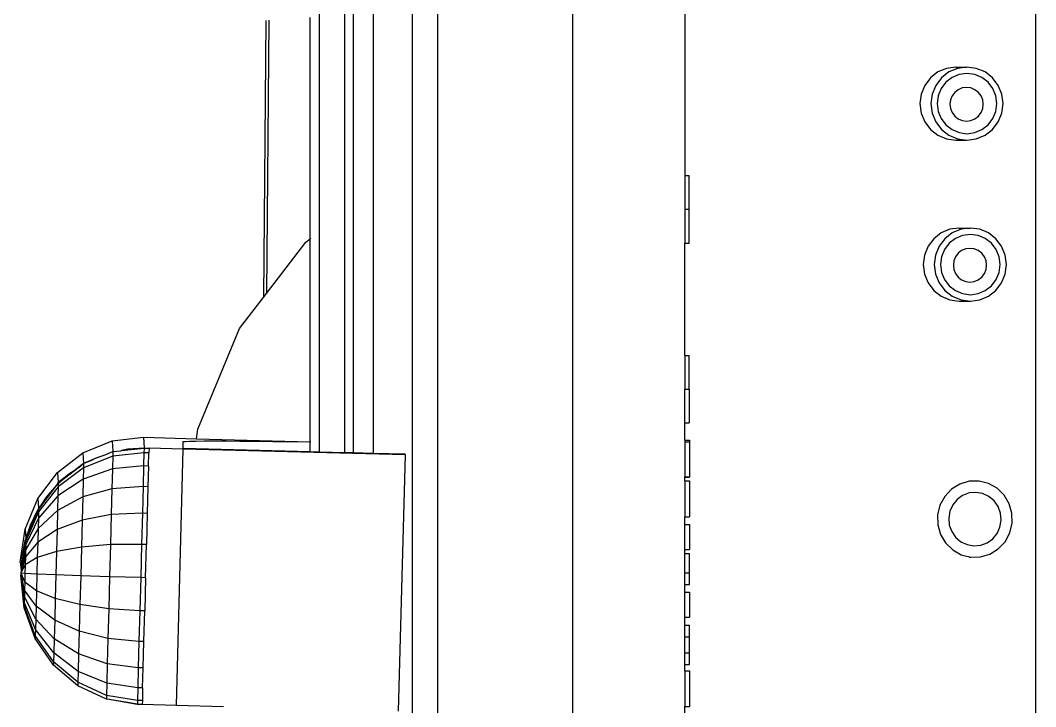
# Model space of a CAD drawing. Header units: millimetres. Extents: x 1380494 to 2061523, y -305664 to -174999.
# Drawn here: x 2013838.4 to 2014076.3, y -276446 to -276285.2 of the extents above; entities that cross this region are included whole.
import ezdxf

# ---------------------------------------------------------------- set-up
doc = ezdxf.new("R2010")
doc.units = ezdxf.units.MM
doc.header["$LTSCALE"] = 600
doc.header["$MEASUREMENT"] = 0
doc.layers.add('medical equipment', color=171, linetype='Continuous', lineweight=25)

msp = doc.modelspace()

# ---------------------------------------------------------------- linework, layer by layer
at = {"layer": 'medical equipment'}
for p, q in [((2014076.2979, -276637.2354), (2014076.2979, -276192.2024)), ((2013967.7268, -276205.7427), (2013967.7268, -276609.7352)), ((2013908.4625, -276386.2523), (2013908.4625, -276219.8121)), ((2013914.3999, -276386.4094), (2013914.3999, -276219.8121)), ((2013930.2274, -276598.9687), (2013930.2274, -276231.8552)), ((2013936.1194, -276231.8552), (2013936.1194, -276598.9687)), ((2013916.3921, -276239.0835), (2013916.3921, -276386.4621)), ((2013921.1068, -276386.5869), (2013921.1068, -276239.0835)), ((2013994.0664, -276249.8353), (2013994.0664, -276321.577)), ((2013895.9246, -276285.2461), (2013895.3245, -276350.1056)), ((2013896.6092, -276285.2173), (2013896.0172, -276349.2029)), ((2013906.3066, -276336.3718), (2013906.3066, -276284.6011)), ((2014053.3802, -276297.3311), (2014051.6301, -276298.6885)), ((2014055.4182, -276296.4778), (2014053.3802, -276297.3311)), ((2014055.9688, -276297.3311), (2014054.2188, -276298.6885)), ((2014057.6052, -276296.1867), (2014055.4182, -276296.4778)), ((2014058.0068, -276296.4778), (2014055.9688, -276297.3311)), ((2014058.3882, -276297.9164), (2014056.7055, -276298.6209)), ((2014057.6052, -276296.1867), (2014060.1938, -276296.1867)), ((2014060.1938, -276296.1867), (2014058.0068, -276296.4778)), ((2014060.1938, -276297.6761), (2014058.3882, -276297.9164)), ((2014062.3808, -276296.4778), (2014060.1938, -276296.1867)), ((2014061.9995, -276297.9164), (2014060.1938, -276297.6761)), ((2014063.6821, -276298.6209), (2014061.9995, -276297.9164)), ((2014064.4188, -276297.3311), (2014062.3808, -276296.4778)), ((2014066.1689, -276298.6885), (2014064.4188, -276297.3311)), ((2014050.2873, -276300.4575), (2014049.4431, -276302.5176)), ((2014051.6301, -276298.6885), (2014050.2873, -276300.4575)), ((2014052.8759, -276300.4575), (2014052.0318, -276302.5176)), ((2014054.2188, -276298.6885), (2014052.8759, -276300.4575)), ((2014055.2607, -276299.7416), (2014054.1519, -276301.2022)), ((2014056.7055, -276298.6209), (2014055.2607, -276299.7416)), ((2014065.127, -276299.7416), (2014063.6821, -276298.6209)), ((2014066.2357, -276301.2022), (2014065.127, -276299.7416)), ((2014067.5117, -276300.4575), (2014066.1689, -276298.6885)), ((2014068.3559, -276302.5176), (2014067.5117, -276300.4575)), ((2014049.4431, -276302.5176), (2014049.1552, -276304.7283)), ((2014052.0318, -276302.5176), (2014051.7439, -276304.7283)), ((2014053.455, -276302.9031), (2014053.2173, -276304.7283)), ((2014054.1519, -276301.2022), (2014053.455, -276302.9031)), ((2014056.7355, -276302.9142), (2014056.3463, -276303.864)), ((2014057.3546, -276302.0987), (2014056.7355, -276302.9142)), ((2014058.1614, -276301.4729), (2014057.3546, -276302.0987)), ((2014059.101, -276301.0795), (2014058.1614, -276301.4729)), ((2014060.1092, -276300.9453), (2014059.101, -276301.0795)), ((2014061.1175, -276301.0795), (2014060.1092, -276300.9453)), ((2014062.057, -276301.4729), (2014061.1175, -276301.0795)), ((2014062.8638, -276302.0987), (2014062.057, -276301.4729)), ((2014063.4829, -276302.9142), (2014062.8638, -276302.0987)), ((2014063.8721, -276303.864), (2014063.4829, -276302.9142)), ((2014066.9327, -276302.9031), (2014066.2357, -276301.2022)), ((2014067.1704, -276304.7283), (2014066.9327, -276302.9031)), ((2014068.6438, -276304.7283), (2014068.3559, -276302.5176)), ((2014049.1552, -276304.7283), (2014049.4431, -276306.9391)), ((2014051.7439, -276304.7283), (2014052.0318, -276306.9391)), ((2014053.2173, -276304.7283), (2014053.455, -276306.5536)), ((2014056.3463, -276303.864), (2014056.2136, -276304.8832)), ((2014056.2136, -276304.8832), (2014056.3463, -276305.9023)), ((2014064.0048, -276304.8832), (2014063.8721, -276303.864)), ((2014063.8721, -276305.9023), (2014064.0048, -276304.8832)), ((2014066.9327, -276306.5536), (2014067.1704, -276304.7283)), ((2014068.3559, -276306.9391), (2014068.6438, -276304.7283)), ((2014049.4431, -276306.9391), (2014050.2873, -276308.9991)), ((2014052.0318, -276306.9391), (2014052.8759, -276308.9991)), ((2014053.455, -276306.5536), (2014054.1519, -276308.2544)), ((2014056.3463, -276305.9023), (2014056.7355, -276306.8521)), ((2014056.7355, -276306.8521), (2014057.3546, -276307.6676)), ((2014057.3546, -276307.6676), (2014058.1614, -276308.2934)), ((2014062.057, -276308.2934), (2014062.8638, -276307.6676)), ((2014062.8638, -276307.6676), (2014063.4829, -276306.8521)), ((2014063.4829, -276306.8521), (2014063.8721, -276305.9023)), ((2014066.2357, -276308.2544), (2014066.9327, -276306.5536)), ((2014067.5117, -276308.9991), (2014068.3559, -276306.9391)), ((2014050.2873, -276308.9991), (2014051.6301, -276310.7682)), ((2014052.8759, -276308.9991), (2014054.2188, -276310.7682)), ((2014054.1519, -276308.2544), (2014055.2607, -276309.715)), ((2014055.2607, -276309.715), (2014056.7055, -276310.8357)), ((2014058.1614, -276308.2934), (2014059.101, -276308.6868)), ((2014059.101, -276308.6868), (2014060.1092, -276308.821)), ((2014060.1092, -276308.821), (2014061.1175, -276308.6868)), ((2014061.1175, -276308.6868), (2014062.057, -276308.2934)), ((2014063.6821, -276310.8357), (2014065.127, -276309.715)), ((2014065.127, -276309.715), (2014066.2357, -276308.2544)), ((2014066.1689, -276310.7682), (2014067.5117, -276308.9991)), ((2014051.6301, -276310.7682), (2014053.3802, -276312.1256)), ((2014053.3802, -276312.1256), (2014055.4182, -276312.9789)), ((2014054.2188, -276310.7682), (2014055.9688, -276312.1256)), ((2014055.9688, -276312.1256), (2014058.0068, -276312.9789)), ((2014056.7055, -276310.8357), (2014058.3882, -276311.5402)), ((2014058.3882, -276311.5402), (2014060.1938, -276311.7805)), ((2014060.1938, -276311.7805), (2014061.9995, -276311.5402)), ((2014061.9995, -276311.5402), (2014063.6821, -276310.8357)), ((2014062.3808, -276312.9789), (2014064.4188, -276312.1256)), ((2014064.4188, -276312.1256), (2014066.1689, -276310.7682)), ((2014055.4182, -276312.9789), (2014057.6052, -276313.2699)), ((2014057.6052, -276313.2699), (2014060.1938, -276313.2699)), ((2014058.0068, -276312.9789), (2014060.1938, -276313.2699)), ((2014060.1938, -276313.2699), (2014062.3808, -276312.9789)), ((2013994.0664, -276321.577), (2013995.12, -276321.577)), ((2013994.0664, -276321.577), (2013994.0664, -276329.4788)), ((2013995.12, -276329.4788), (2013995.12, -276321.577)), ((2013994.0664, -276329.4788), (2013995.12, -276329.4788)), ((2013994.0664, -276329.4788), (2013994.0664, -276337.3807)), ((2013995.12, -276337.3807), (2013995.12, -276329.4788)), ((2014058.3941, -276333.8867), (2014056.2071, -276334.1778)), ((2014058.3941, -276333.8867), (2014060.9827, -276333.8867)), ((2014060.9827, -276333.8867), (2014058.7957, -276334.1778)), ((2014063.1698, -276334.1778), (2014060.9827, -276333.8867)), ((2013906.3066, -276336.3718), (2013906.4487, -276336.2627)), ((2014054.1691, -276335.0311), (2014052.4191, -276336.3885)), ((2014056.2071, -276334.1778), (2014054.1691, -276335.0311)), ((2014056.7578, -276335.0311), (2014055.0077, -276336.3885)), ((2014058.7957, -276334.1778), (2014056.7578, -276335.0311)), ((2014059.1771, -276335.6164), (2014057.4945, -276336.3209)), ((2014060.9827, -276335.3761), (2014059.1771, -276335.6164)), ((2014062.7884, -276335.6164), (2014060.9827, -276335.3761)), ((2014064.471, -276336.3209), (2014062.7884, -276335.6164)), ((2014065.2077, -276335.0311), (2014063.1698, -276334.1778)), ((2014066.9578, -276336.3885), (2014065.2077, -276335.0311)), ((2013896.0172, -276349.2029), (2013905.2275, -276337.1998)), ((2013905.2275, -276337.1998), (2013906.3066, -276336.3718)), ((2013906.3066, -276383.9073), (2013906.3066, -276336.3718)), ((2013994.0664, -276337.3807), (2013995.12, -276337.3807)), ((2013994.0664, -276363.7202), (2013994.0664, -276337.3807)), ((2014051.0762, -276338.1575), (2014050.232, -276340.2176)), ((2014052.4191, -276336.3885), (2014051.0762, -276338.1575)), ((2014053.6648, -276338.1575), (2014052.8207, -276340.2176)), ((2014055.0077, -276336.3885), (2014053.6648, -276338.1575)), ((2014056.0496, -276337.4416), (2014054.9409, -276338.9022)), ((2014057.4945, -276336.3209), (2014056.0496, -276337.4416)), ((2014060.8981, -276338.6453), (2014059.8899, -276338.7795)), ((2014061.9064, -276338.7795), (2014060.8981, -276338.6453)), ((2014065.9159, -276337.4416), (2014064.471, -276336.3209)), ((2014067.0246, -276338.9022), (2014065.9159, -276337.4416)), ((2014068.3006, -276338.1575), (2014066.9578, -276336.3885)), ((2014069.1448, -276340.2176), (2014068.3006, -276338.1575)), ((2014050.232, -276340.2176), (2014049.9441, -276342.4283)), ((2014052.8207, -276340.2176), (2014052.5328, -276342.4283)), ((2014054.2439, -276340.6031), (2014054.0062, -276342.4283)), ((2014054.9409, -276338.9022), (2014054.2439, -276340.6031)), ((2014057.5244, -276340.6142), (2014057.1352, -276341.564)), ((2014058.1435, -276339.7987), (2014057.5244, -276340.6142)), ((2014058.9503, -276339.1729), (2014058.1435, -276339.7987)), ((2014059.8899, -276338.7795), (2014058.9503, -276339.1729)), ((2014062.8459, -276339.1729), (2014061.9064, -276338.7795)), ((2014063.6528, -276339.7987), (2014062.8459, -276339.1729)), ((2014064.2718, -276340.6142), (2014063.6528, -276339.7987)), ((2014064.661, -276341.564), (2014064.2718, -276340.6142)), ((2014067.7216, -276340.6031), (2014067.0246, -276338.9022)), ((2014067.9593, -276342.4283), (2014067.7216, -276340.6031)), ((2014069.4327, -276342.4283), (2014069.1448, -276340.2176)), ((2014049.9441, -276342.4283), (2014050.232, -276344.639)), ((2014052.5328, -276342.4283), (2014052.8207, -276344.639)), ((2014054.0062, -276342.4283), (2014054.2439, -276344.2536)), ((2014057.1352, -276341.564), (2014057.0025, -276342.5832)), ((2014057.0025, -276342.5832), (2014057.1352, -276343.6023)), ((2014064.7938, -276342.5832), (2014064.661, -276341.564)), ((2014064.661, -276343.6023), (2014064.7938, -276342.5832)), ((2014067.7216, -276344.2536), (2014067.9593, -276342.4283)), ((2014069.1448, -276344.639), (2014069.4327, -276342.4283)), ((2014050.232, -276344.639), (2014051.0762, -276346.6991)), ((2014052.8207, -276344.639), (2014053.6648, -276346.6991)), ((2014054.2439, -276344.2536), (2014054.9409, -276345.9544)), ((2014057.1352, -276343.6023), (2014057.5244, -276344.5521)), ((2014057.5244, -276344.5521), (2014058.1435, -276345.3676)), ((2014058.1435, -276345.3676), (2014058.9503, -276345.9934)), ((2014062.8459, -276345.9934), (2014063.6528, -276345.3676)), ((2014063.6528, -276345.3676), (2014064.2718, -276344.5521)), ((2014064.2718, -276344.5521), (2014064.661, -276343.6023)), ((2014067.0246, -276345.9544), (2014067.7216, -276344.2536)), ((2014068.3006, -276346.6991), (2014069.1448, -276344.639)), ((2014051.0762, -276346.6991), (2014052.4191, -276348.4681)), ((2014053.6648, -276346.6991), (2014055.0077, -276348.4681)), ((2014054.9409, -276345.9544), (2014056.0496, -276347.415)), ((2014056.0496, -276347.415), (2014057.4945, -276348.5357)), ((2014058.9503, -276345.9934), (2014059.8899, -276346.3868)), ((2014059.8899, -276346.3868), (2014060.8981, -276346.521)), ((2014060.8981, -276346.521), (2014061.9064, -276346.3868)), ((2014061.9064, -276346.3868), (2014062.8459, -276345.9934)), ((2014064.471, -276348.5357), (2014065.9159, -276347.415)), ((2014065.9159, -276347.415), (2014067.0246, -276345.9544)), ((2014066.9578, -276348.4681), (2014068.3006, -276346.6991)), ((2013889.7082, -276357.4249), (2013896.0172, -276349.2029)), ((2014052.4191, -276348.4681), (2014054.1691, -276349.8256)), ((2014054.1691, -276349.8256), (2014056.2071, -276350.6789)), ((2014055.0077, -276348.4681), (2014056.7578, -276349.8256)), ((2014056.7578, -276349.8256), (2014058.7957, -276350.6789)), ((2014057.4945, -276348.5357), (2014059.1771, -276349.2402)), ((2014059.1771, -276349.2402), (2014060.9827, -276349.4805)), ((2014060.9827, -276349.4805), (2014062.7884, -276349.2402)), ((2014062.7884, -276349.2402), (2014064.471, -276348.5357)), ((2014063.1698, -276350.6789), (2014065.2077, -276349.8256)), ((2014065.2077, -276349.8256), (2014066.9578, -276348.4681)), ((2014056.2071, -276350.6789), (2014058.3941, -276350.9699)), ((2014058.3941, -276350.9699), (2014060.9827, -276350.9699)), ((2014058.7957, -276350.6789), (2014060.9827, -276350.9699)), ((2014060.9827, -276350.9699), (2014063.1698, -276350.6789)), ((2013879.9524, -276380.9775), (2013889.7082, -276357.4249)), ((2013994.0664, -276363.7202), (2013995.12, -276363.7202)), ((2013994.0664, -276363.7202), (2013994.0664, -276371.6221)), ((2013995.12, -276371.6221), (2013995.12, -276363.7202)), ((2013994.0664, -276371.6221), (2013995.12, -276371.6221)), ((2013994.0664, -276379.524), (2013994.0664, -276371.6221)), ((2013995.12, -276371.6221), (2013995.12, -276379.524)), ((2013879.6595, -276383.2024), (2013879.9524, -276380.9775)), ((2013994.0664, -276379.524), (2013995.12, -276379.524)), ((2013994.0664, -276383.5161), (2013994.0664, -276379.524)), ((2013853.0316, -276386.5221), (2013859.8905, -276383.7029)), ((2013859.8905, -276383.7029), (2013867.2, -276382.8728)), ((2013859.8905, -276383.7029), (2013860.0545, -276386.2331)), ((2013867.2, -276382.8728), (2013867.364, -276385.403)), ((2013867.2, -276382.8728), (2013879.6595, -276383.2024)), ((2013876.5162, -276383.9024), (2013877.0363, -276383.8421)), ((2013877.0363, -276383.8421), (2013878.0279, -276383.7947)), ((2013878.0279, -276383.7947), (2013879.4867, -276383.7606)), ((2013879.4867, -276383.7606), (2013881.4059, -276383.7399)), ((2013879.6595, -276383.2024), (2013906.3066, -276383.9073)), ((2013881.4059, -276383.7399), (2013883.7769, -276383.7326)), ((2013883.7769, -276383.7326), (2013886.5888, -276383.7389)), ((2013886.5888, -276383.7389), (2013889.8289, -276383.7587)), ((2013889.8289, -276383.7587), (2013893.4825, -276383.7918)), ((2013893.4825, -276383.7918), (2013897.5329, -276383.8382)), ((2013897.5329, -276383.8382), (2013901.9617, -276383.8977)), ((2013994.0664, -276383.5161), (2013995.1964, -276383.5161)), ((2013994.0664, -276383.5161), (2013994.0664, -276383.9487)), ((2013995.1964, -276383.5161), (2013995.1964, -276383.9487)), ((2013857.8853, -276387.1247), (2013860.0545, -276386.2331)), ((2013860.0545, -276386.2331), (2013860.0264, -276387.296)), ((2013860.0545, -276386.2331), (2013861.8722, -276386.0267)), ((2013862.0329, -276385.9936), (2013861.8722, -276386.0267)), ((2013862.0329, -276385.9936), (2013867.364, -276385.403)), ((2013863.5716, -276385.6768), (2013862.0329, -276385.9936)), ((2013867.364, -276385.403), (2013863.5716, -276385.6768)), ((2013867.364, -276385.403), (2013867.3349, -276386.5045)), ((2013867.364, -276385.403), (2013868.5103, -276385.4524)), ((2013868.5103, -276385.4524), (2013868.4811, -276386.5542)), ((2013876.5162, -276385.6451), (2013868.5103, -276385.4524)), ((2013874.9276, -276445.6769), (2013876.5162, -276385.6451)), ((2013876.5162, -276385.407), (2013876.5162, -276383.9024)), ((2013876.5162, -276385.6451), (2013876.5162, -276385.407)), ((2013876.5162, -276385.407), (2013906.3066, -276386.1953)), ((2013928.523, -276387.0212), (2013876.5162, -276385.6451)), ((2013901.9617, -276383.8977), (2013906.3066, -276383.9632)), ((2013906.3066, -276383.9073), (2013906.4487, -276383.911)), ((2013906.3066, -276383.9632), (2013906.3066, -276383.9073)), ((2013906.3066, -276386.1953), (2013906.3066, -276383.9632)), ((2013906.3066, -276383.9632), (2013906.4487, -276383.9653)), ((2013906.3066, -276386.1953), (2013908.4625, -276386.2523)), ((2013908.4625, -276386.2523), (2013914.3999, -276386.4094)), ((2013994.0664, -276383.9487), (2013995.1964, -276383.9487)), ((2013994.0664, -276383.9487), (2013994.0664, -276392.1521)), ((2013995.1964, -276383.9487), (2013995.1964, -276392.1521)), ((2013847.0906, -276391.1382), (2013853.0316, -276386.5221)), ((2013853.0316, -276386.5221), (2013853.191, -276388.9809)), ((2013860.0264, -276387.296), (2013853.1704, -276390.0039)), ((2013855.7174, -276387.9605), (2013853.191, -276388.9809)), ((2013853.1956, -276389.0523), (2013855.1087, -276388.266)), ((2013855.1547, -276388.2429), (2013855.1087, -276388.266)), ((2013855.7174, -276387.9605), (2013855.1547, -276388.2429)), ((2013857.2089, -276387.3595), (2013855.7174, -276387.9605)), ((2013856.2553, -276387.6905), (2013855.7174, -276387.9605)), ((2013857.2089, -276387.3595), (2013856.2553, -276387.6905)), ((2013857.8853, -276387.1247), (2013857.2089, -276387.3595)), ((2013860.0264, -276387.296), (2013859.9478, -276390.2666)), ((2013867.3349, -276386.5045), (2013860.0264, -276387.296)), ((2013867.3349, -276386.5045), (2013867.2535, -276389.5798)), ((2013868.4811, -276386.5542), (2013867.3349, -276386.5045)), ((2013868.3998, -276389.6274), (2013868.4811, -276386.5542)), ((2013914.3999, -276386.4094), (2013916.3921, -276386.4621)), ((2013916.3921, -276386.4621), (2013921.1068, -276386.5869)), ((2013921.1068, -276386.5869), (2013928.523, -276386.7831)), ((2013928.523, -276387.0212), (2013926.9344, -276447.0512)), ((2013928.523, -276387.0212), (2013928.523, -276386.7831)), ((2013853.1704, -276390.0039), (2013847.2341, -276394.4437)), ((2013852.0383, -276389.9515), (2013847.6798, -276393.3381)), ((2013850.943, -276390.6947), (2013849.7106, -276391.5309)), ((2013853.191, -276388.9809), (2013850.943, -276390.6947)), ((2013852.0383, -276389.9515), (2013850.943, -276390.6947)), ((2013852.0383, -276389.9515), (2013853.1956, -276389.0523)), ((2013853.1704, -276390.0039), (2013853.0999, -276392.6674)), ((2013859.9478, -276390.2666), (2013853.0999, -276392.6674)), ((2013853.1956, -276389.0523), (2013853.1704, -276390.0039)), ((2013853.191, -276388.9809), (2013853.1956, -276389.0523)), ((2013859.9478, -276390.2666), (2013859.8242, -276394.9381)), ((2013867.2535, -276389.5798), (2013859.9478, -276390.2666)), ((2013867.2535, -276389.5798), (2013867.1255, -276394.4159)), ((2013868.3998, -276389.6274), (2013867.2535, -276389.5798)), ((2013868.3998, -276389.6274), (2013868.2719, -276394.4602)), ((2013842.4724, -276397.2367), (2013847.0906, -276391.1382)), ((2013847.0906, -276391.1382), (2013847.259, -276393.5034)), ((2013853.0999, -276392.6674), (2013847.1765, -276396.6186)), ((2013847.2546, -276393.6684), (2013847.6798, -276393.3381)), ((2013848.8999, -276392.2523), (2013847.259, -276393.5034)), ((2013848.8999, -276392.2523), (2013847.6798, -276393.3381)), ((2013849.7106, -276391.5309), (2013848.8999, -276392.2523)), ((2013853.0999, -276392.6674), (2013852.9891, -276396.8559)), ((2013994.0664, -276392.1521), (2013995.1964, -276392.1521)), ((2013994.0664, -276392.2181), (2013994.0664, -276392.1521)), ((2013994.0664, -276392.2181), (2013995.1964, -276392.2181)), ((2013994.0664, -276393.0905), (2013994.0664, -276392.2181)), ((2013994.0664, -276393.0905), (2013995.1964, -276393.0905)), ((2013994.0664, -276393.0905), (2013994.0664, -276401.4919)), ((2013995.1964, -276392.1521), (2013995.1964, -276392.2181)), ((2013995.1964, -276393.0905), (2013995.1964, -276401.4919)), ((2014060.7213, -276393.1828), (2014058.5199, -276393.8342)), ((2014062.5463, -276393.1345), (2014060.7213, -276393.1828)), ((2014062.5816, -276393.1436), (2014062.5463, -276393.1345)), ((2014063.0131, -276393.1345), (2014062.5816, -276393.1436)), ((2014065.239, -276393.6928), (2014063.0131, -276393.1345)), ((2013847.2341, -276394.4437), (2013842.622, -276400.3128)), ((2013842.6364, -276399.7669), (2013847.1432, -276393.8156)), ((2013846.8702, -276394.0585), (2013844.3844, -276396.9356)), ((2013847.259, -276393.5034), (2013846.8702, -276394.0585)), ((2013847.1432, -276393.8156), (2013846.8702, -276394.0585)), ((2013847.1432, -276393.8156), (2013847.2546, -276393.6684)), ((2013847.2341, -276394.4437), (2013847.1765, -276396.6186)), ((2013847.2546, -276393.6684), (2013847.2341, -276394.4437)), ((2013847.259, -276393.5034), (2013847.2546, -276393.6684)), ((2013859.8242, -276394.9381), (2013852.9891, -276396.8559)), ((2013859.8242, -276394.9381), (2013859.664, -276400.9921)), ((2013867.1255, -276394.4159), (2013859.8242, -276394.9381)), ((2013867.1255, -276394.4159), (2013866.9597, -276400.6832)), ((2013868.2719, -276394.4602), (2013867.1255, -276394.4159)), ((2013868.2719, -276394.4602), (2013868.1062, -276400.7234)), ((2014056.5589, -276395.0446), (2014054.9718, -276396.7313)), ((2014058.5199, -276393.8342), (2014056.5589, -276395.0446)), ((2014062.2818, -276395.7711), (2014060.6841, -276395.9225)), ((2014063.8635, -276396.0466), (2014062.2818, -276395.7711)), ((2014067.2473, -276394.8196), (2014065.239, -276393.6928)), ((2014068.9013, -276396.4381), (2014067.2473, -276394.8196)), ((2013839.4918, -276404.402), (2013842.4724, -276397.2367)), ((2013842.4724, -276397.2367), (2013842.6439, -276399.4869)), ((2013847.1765, -276396.6186), (2013842.5813, -276401.851)), ((2013844.3844, -276396.9356), (2013843.0729, -276398.9306)), ((2013847.1765, -276396.6186), (2013847.086, -276400.0388)), ((2013852.9891, -276396.8559), (2013847.086, -276400.0388)), ((2013852.9891, -276396.8559), (2013852.8454, -276402.2841)), ((2014054.9718, -276396.7313), (2014053.8669, -276398.7794)), ((2014057.8699, -276397.4362), (2014056.8452, -276398.6954)), ((2014059.1793, -276396.4905), (2014057.8699, -276397.4362)), ((2014060.6841, -276395.9225), (2014059.1793, -276396.4905)), ((2014065.3213, -276396.7301), (2014063.8635, -276396.0466)), ((2014066.556, -276397.7751), (2014065.3213, -276396.7301)), ((2014067.4834, -276399.1105), (2014066.556, -276397.7751)), ((2014070.0881, -276398.438), (2014068.9013, -276396.4381)), ((2013842.622, -276400.3128), (2013839.6485, -276407.2113)), ((2013839.6558, -276406.9322), (2013842.6364, -276399.7669)), ((2013842.2958, -276400.1127), (2013840.6403, -276403.5355)), ((2013842.6263, -276399.61), (2013842.2958, -276400.1127)), ((2013847.086, -276400.0388), (2013842.5173, -276404.2697)), ((2013842.622, -276400.3128), (2013842.5813, -276401.851)), ((2013842.6439, -276399.4869), (2013842.6217, -276399.5392)), ((2013842.6217, -276399.5392), (2013842.6412, -276399.5873)), ((2013842.6217, -276399.5392), (2013842.6263, -276399.61)), ((2013842.6364, -276399.7669), (2013842.622, -276400.3128)), ((2013842.6412, -276399.5873), (2013842.6263, -276399.61)), ((2013843.0729, -276398.9306), (2013842.6439, -276399.4869)), ((2013847.086, -276400.0388), (2013846.9687, -276404.4712)), ((2014053.8669, -276398.7794), (2014053.3194, -276401.0493)), ((2014056.1749, -276400.1821), (2014055.9048, -276401.7951)), ((2014056.8452, -276398.6954), (2014056.1749, -276400.1821)), ((2014068.0404, -276400.6451), (2014067.4834, -276399.1105)), ((2014070.7269, -276400.683), (2014070.0881, -276398.438)), ((2013842.5813, -276401.851), (2013839.6274, -276408.0078)), ((2013842.5813, -276401.851), (2013842.5173, -276404.2697)), ((2013852.8454, -276402.2841), (2013846.9687, -276404.4712)), ((2013852.8454, -276402.2841), (2013852.6788, -276408.5819)), ((2013859.664, -276400.9921), (2013852.8454, -276402.2841)), ((2013859.664, -276400.9921), (2013859.4781, -276408.016)), ((2013866.9597, -276400.6832), (2013859.664, -276400.9921)), ((2013866.9597, -276400.6832), (2013866.7673, -276407.9547)), ((2013868.1062, -276400.7234), (2013866.9597, -276400.6832)), ((2013868.1062, -276400.7234), (2013867.9139, -276407.99)), ((2013994.0664, -276403.31), (2013994.0664, -276401.4919)), ((2013994.0664, -276401.4919), (2013995.1964, -276401.4919)), ((2014053.3194, -276401.0493), (2014053.3667, -276403.3865)), ((2014055.9048, -276401.7951), (2014056.0533, -276403.4244)), ((2014067.9187, -276403.8874), (2014068.1888, -276402.2744)), ((2014068.1888, -276402.2744), (2014068.0404, -276400.6451)), ((2014070.7742, -276403.0202), (2014070.7269, -276400.683)), ((2013838.3519, -276412.1458), (2013839.4918, -276404.402)), ((2013839.4918, -276404.402), (2013839.633, -276406.5804)), ((2013842.5173, -276404.2697), (2013839.5942, -276409.2604)), ((2013840.6403, -276403.5355), (2013839.633, -276406.5804)), ((2013842.5173, -276404.2697), (2013842.4343, -276407.4044)), ((2013846.9687, -276404.4712), (2013842.4343, -276407.4044)), ((2013846.9687, -276404.4712), (2013846.8327, -276409.6137)), ((2013994.0664, -276409.1896), (2013994.0664, -276403.31)), ((2013994.0664, -276403.31), (2013995.1964, -276403.31)), ((2013995.1964, -276403.31), (2013995.1964, -276409.1896)), ((2014053.3667, -276403.3865), (2014054.0055, -276405.6315)), ((2014056.0533, -276403.4244), (2014056.6102, -276404.959)), ((2014056.6102, -276404.959), (2014057.5376, -276406.2944)), ((2014067.2485, -276405.3741), (2014067.9187, -276403.8874)), ((2014069.1218, -276407.3383), (2014070.2267, -276405.2901)), ((2014070.2267, -276405.2901), (2014070.7742, -276403.0202)), ((2013839.6485, -276407.2113), (2013838.5587, -276413.9317)), ((2013839.4462, -276407.1453), (2013838.734, -276410.8801)), ((2013839.633, -276406.5804), (2013839.4462, -276407.1453)), ((2013842.4343, -276407.4044), (2013839.5513, -276410.8837)), ((2013839.6485, -276407.2113), (2013839.6274, -276408.0078)), ((2013839.6558, -276406.9322), (2013839.6485, -276407.2113)), ((2013842.4343, -276407.4044), (2013842.3381, -276411.0412)), ((2014054.0055, -276405.6315), (2014055.1924, -276407.6314)), ((2014055.1924, -276407.6314), (2014056.8463, -276409.2499)), ((2014057.5376, -276406.2944), (2014058.7723, -276407.3394)), ((2014058.7723, -276407.3394), (2014060.2302, -276408.0229)), ((2014063.4095, -276408.147), (2014064.9143, -276407.579)), ((2014064.9143, -276407.579), (2014066.2237, -276406.6333)), ((2014066.2237, -276406.6333), (2014067.2485, -276405.3741)), ((2014067.5347, -276409.0249), (2014069.1218, -276407.3383)), ((2013839.5942, -276409.2604), (2013838.5437, -276414.4873)), ((2013839.6274, -276408.0078), (2013838.5587, -276413.9317)), ((2013839.5942, -276409.2604), (2013839.5513, -276410.8837)), ((2013839.6274, -276408.0078), (2013839.5942, -276409.2604)), ((2013846.8327, -276409.6137), (2013842.3381, -276411.0412)), ((2013846.8327, -276409.6137), (2013846.6871, -276415.1159)), ((2013852.6788, -276408.5819), (2013846.8327, -276409.6137)), ((2013852.6788, -276408.5819), (2013852.5005, -276415.3202)), ((2013859.4781, -276408.016), (2013852.6788, -276408.5819)), ((2013859.4781, -276408.016), (2013859.2792, -276415.5312)), ((2013866.7673, -276407.9547), (2013859.4781, -276408.016)), ((2013866.7673, -276407.9547), (2013866.5614, -276415.7347)), ((2013867.9139, -276407.99), (2013866.7673, -276407.9547)), ((2013867.7082, -276415.7649), (2013867.9139, -276407.99)), ((2013994.0664, -276410.0546), (2013994.0664, -276409.1896)), ((2013994.0664, -276409.1896), (2013995.1964, -276409.1896)), ((2014056.8463, -276409.2499), (2014058.8547, -276410.3767)), ((2014060.2302, -276408.0229), (2014061.8118, -276408.2984)), ((2014061.8118, -276408.2984), (2014063.4095, -276408.147)), ((2014065.5737, -276410.2353), (2014067.5347, -276409.0249)), ((2013838.3519, -276412.1458), (2013838.5587, -276413.9317)), ((2013839.5513, -276410.8837), (2013838.5437, -276414.4873)), ((2013838.734, -276410.8801), (2013838.5587, -276413.9317)), ((2013839.5513, -276410.8837), (2013839.5014, -276412.7671)), ((2013842.3381, -276411.0412), (2013839.5014, -276412.7671)), ((2013842.3381, -276411.0412), (2013842.2351, -276414.9325)), ((2013994.0664, -276414.5999), (2013994.0664, -276410.0546)), ((2013994.0664, -276410.0546), (2013995.1964, -276410.0546)), ((2013995.1964, -276414.5999), (2013995.1964, -276410.0546)), ((2014058.8547, -276410.3767), (2014061.0805, -276410.935)), ((2014060.6825, -276410.935), (2014061.0805, -276410.935)), ((2014061.0805, -276410.935), (2014063.3723, -276410.8867)), ((2014063.3723, -276410.8867), (2014065.5737, -276410.2353)), ((2013838.519, -276414.6701), (2013838.5211, -276414.6407)), ((2013839.4481, -276414.7822), (2013838.519, -276414.6701)), ((2013839.3949, -276416.7918), (2013838.519, -276414.6701)), ((2013838.5458, -276414.8796), (2013838.519, -276414.6701)), ((2013838.5211, -276414.6407), (2013838.5301, -276414.585)), ((2013838.5301, -276414.585), (2013838.5437, -276414.4873)), ((2013838.5587, -276413.9317), (2013838.5306, -276414.1192)), ((2013838.5306, -276414.1192), (2013838.5417, -276414.2272)), ((2013838.5417, -276414.2272), (2013838.5437, -276414.4873)), ((2013839.5014, -276412.7671), (2013838.5437, -276414.4873)), ((2013839.4481, -276414.7822), (2013839.3949, -276416.7918)), ((2013839.5014, -276412.7671), (2013839.4481, -276414.7822)), ((2013842.2351, -276414.9325), (2013839.4481, -276414.7822)), ((2013994.0664, -276417.3417), (2013994.0664, -276414.5999)), ((2013994.0664, -276414.5999), (2013995.1964, -276414.5999)), ((2013995.1964, -276417.3417), (2013995.1964, -276414.5999)), ((2013838.5401, -276414.916), (2013838.5033, -276415.1524)), ((2013839.2353, -276422.8237), (2013838.5033, -276415.1524)), ((2013838.5401, -276414.916), (2013838.5458, -276414.8796)), ((2013839.3455, -276418.6587), (2013838.5401, -276414.916)), ((2013839.3033, -276420.256), (2013838.5401, -276414.916)), ((2013839.271, -276421.4746), (2013838.5401, -276414.916)), ((2013839.251, -276422.2315), (2013838.5401, -276414.916)), ((2013839.3949, -276416.7918), (2013839.3455, -276418.6587)), ((2013842.1324, -276418.8129), (2013839.3949, -276416.7918)), ((2013842.2351, -276414.9325), (2013842.1324, -276418.8129)), ((2013846.6871, -276415.1159), (2013842.2351, -276414.9325)), ((2013846.6871, -276415.1159), (2013846.5419, -276420.6029)), ((2013852.5005, -276415.3202), (2013846.6871, -276415.1159)), ((2013852.5005, -276415.3202), (2013852.3227, -276422.0398)), ((2013859.2792, -276415.5312), (2013852.5005, -276415.3202)), ((2013859.2792, -276415.5312), (2013859.0809, -276423.0256)), ((2013866.5614, -276415.7347), (2013859.2792, -276415.5312)), ((2013866.5614, -276415.7347), (2013866.3561, -276423.4932)), ((2013867.7082, -276415.7649), (2013866.5614, -276415.7347)), ((2013867.7082, -276415.7649), (2013867.503, -276423.5181)), ((2013839.3455, -276418.6587), (2013839.3033, -276420.256)), ((2013842.037, -276422.4181), (2013839.3455, -276418.6587)), ((2013842.1324, -276418.8129), (2013842.037, -276422.4181)), ((2013846.5419, -276420.6029), (2013842.1324, -276418.8129)), ((2013994.0664, -276419.1598), (2013994.0664, -276417.3417)), ((2013994.0664, -276417.3417), (2013995.1964, -276417.3417)), ((2013994.0664, -276425.0393), (2013994.0664, -276419.1598)), ((2013994.0664, -276419.1598), (2013995.1964, -276419.1598)), ((2013995.1964, -276419.1598), (2013995.1964, -276425.0393)), ((2013839.271, -276421.4746), (2013839.251, -276422.2315)), ((2013839.3033, -276420.256), (2013839.271, -276421.4746)), ((2013841.8932, -276427.8555), (2013839.271, -276421.4746)), ((2013841.9554, -276425.5023), (2013839.3033, -276420.256)), ((2013846.5419, -276420.6029), (2013846.407, -276425.7006)), ((2013852.3227, -276422.0398), (2013846.5419, -276420.6029)), ((2013839.251, -276422.2315), (2013839.2353, -276422.8237)), ((2013841.8358, -276430.0227), (2013839.2353, -276422.8237)), ((2013841.8545, -276429.3171), (2013839.251, -276422.2315)), ((2013842.037, -276422.4181), (2013841.9554, -276425.5023)), ((2013846.407, -276425.7006), (2013842.037, -276422.4181)), ((2013852.3227, -276422.0398), (2013852.1575, -276428.2827)), ((2013859.0809, -276423.0256), (2013852.3227, -276422.0398)), ((2013859.0809, -276423.0256), (2013858.8967, -276429.9884)), ((2013866.3561, -276423.4932), (2013859.0809, -276423.0256)), ((2013866.3561, -276423.4932), (2013866.1653, -276430.7013)), ((2013867.503, -276423.5181), (2013866.3561, -276423.4932)), ((2013867.3124, -276430.7215), (2013867.503, -276423.5181)), ((2013841.9554, -276425.5023), (2013841.8932, -276427.8555)), ((2013846.2916, -276430.0618), (2013841.9554, -276425.5023)), ((2013846.407, -276425.7006), (2013846.2916, -276430.0618)), ((2013852.1575, -276428.2827), (2013846.407, -276425.7006)), ((2013994.0664, -276426.8574), (2013994.0664, -276425.0393)), ((2013994.0664, -276425.0393), (2013995.1964, -276425.0393)), ((2013841.8932, -276427.8555), (2013841.8545, -276429.3171)), ((2013846.2035, -276433.3891), (2013841.8932, -276427.8555)), ((2013852.1575, -276428.2827), (2013852.0161, -276433.6236)), ((2013858.8967, -276429.9884), (2013852.1575, -276428.2827)), ((2013994.0664, -276429.5993), (2013994.0664, -276426.8574)), ((2013994.0664, -276426.8574), (2013995.1964, -276426.8574)), ((2013995.1964, -276429.5993), (2013995.1964, -276426.8574)), ((2013841.8545, -276429.3171), (2013841.8358, -276430.0227)), ((2013846.1276, -276436.2589), (2013841.8358, -276430.0227)), ((2013846.1488, -276435.4559), (2013841.8545, -276429.3171)), ((2013846.2916, -276430.0618), (2013846.2035, -276433.3891)), ((2013852.0161, -276433.6236), (2013846.2916, -276430.0618)), ((2013858.8967, -276429.9884), (2013858.739, -276435.945)), ((2013866.1653, -276430.7013), (2013858.8967, -276429.9884)), ((2013866.1653, -276430.7013), (2013866.0021, -276436.8679)), ((2013867.3124, -276430.7215), (2013866.1653, -276430.7013)), ((2013867.1493, -276436.884), (2013867.3124, -276430.7215)), ((2013994.0664, -276433.3308), (2013994.0664, -276429.5993)), ((2013994.0664, -276429.5993), (2013995.1964, -276429.5993)), ((2013995.1964, -276433.3308), (2013995.1964, -276429.5993)), ((2013846.2035, -276433.3891), (2013846.1488, -276435.4559)), ((2013851.9083, -276437.6984), (2013846.2035, -276433.3891)), ((2013852.0161, -276433.6236), (2013851.9083, -276437.6984)), ((2013858.739, -276435.945), (2013852.0161, -276433.6236)), ((2013994.0664, -276436.0726), (2013994.0664, -276433.3308)), ((2013994.0664, -276433.3308), (2013995.1964, -276433.3308)), ((2013995.1964, -276436.0726), (2013995.1964, -276433.3308)), ((2013846.1488, -276435.4559), (2013846.1276, -276436.2589)), ((2013851.8413, -276440.2295), (2013846.1488, -276435.4559)), ((2013858.739, -276435.945), (2013858.6188, -276440.4897)), ((2013866.0021, -276436.8679), (2013858.739, -276435.945)), ((2013994.0664, -276436.0726), (2013995.1964, -276436.0726)), ((2013994.0664, -276437.5388), (2013994.0664, -276436.0726)), ((2013851.8181, -276441.1073), (2013846.1276, -276436.2589)), ((2013851.9083, -276437.6984), (2013851.8413, -276440.2295)), ((2013858.6188, -276440.4897), (2013851.9083, -276437.6984)), ((2013866.0021, -276436.8679), (2013865.8776, -276441.5727)), ((2013867.1493, -276436.884), (2013866.0021, -276436.8679)), ((2013867.0249, -276441.5856), (2013867.1493, -276436.884)), ((2013994.0664, -276437.5388), (2013995.1964, -276437.5388)), ((2013994.0664, -276437.5388), (2013994.0664, -276445.9402)), ((2013995.1964, -276437.5388), (2013995.1964, -276445.9402)), ((2013851.8413, -276440.2295), (2013851.8181, -276441.1073)), ((2013858.5441, -276443.3126), (2013851.8413, -276440.2295)), ((2013858.6188, -276440.4897), (2013858.5441, -276443.3126)), ((2013865.8776, -276441.5727), (2013858.6188, -276440.4897)), ((2013858.5196, -276444.2374), (2013851.8181, -276441.1073)), ((2013858.5441, -276443.3126), (2013858.5196, -276444.2374)), ((2013865.8003, -276444.4951), (2013858.5441, -276443.3126)), ((2013865.8776, -276441.5727), (2013865.8003, -276444.4951)), ((2013867.0249, -276441.5856), (2013865.8776, -276441.5727)), ((2013867.0249, -276441.5856), (2013866.9476, -276444.5061)), ((2013858.7054, -276444.2226), (2013858.5196, -276444.2374)), ((2013865.7762, -276445.4061), (2013858.7054, -276444.2226)), ((2013865.7754, -276445.4359), (2013858.7054, -276444.2226)), ((2013865.7762, -276445.4061), (2013865.7754, -276445.4359)), ((2013865.9672, -276445.4381), (2013865.7754, -276445.4359)), ((2013865.8003, -276444.4951), (2013865.7762, -276445.4061)), ((2013866.9476, -276444.5061), (2013865.8003, -276444.4951)), ((2013866.9227, -276445.4465), (2013865.9672, -276445.4381)), ((2013866.9476, -276444.5061), (2013866.9227, -276445.4465)), ((2013874.9276, -276445.6769), (2013866.9227, -276445.4465)), ((2013885.9338, -276445.9677), (2013874.9276, -276445.6769)), ((2013994.0664, -276449.7871), (2013994.0664, -276445.9402)), ((2013994.0664, -276445.9402), (2013995.1964, -276445.9402))]:
    msp.add_line(p, q, dxfattribs=at)

doc.saveas('drawing.dxf')
